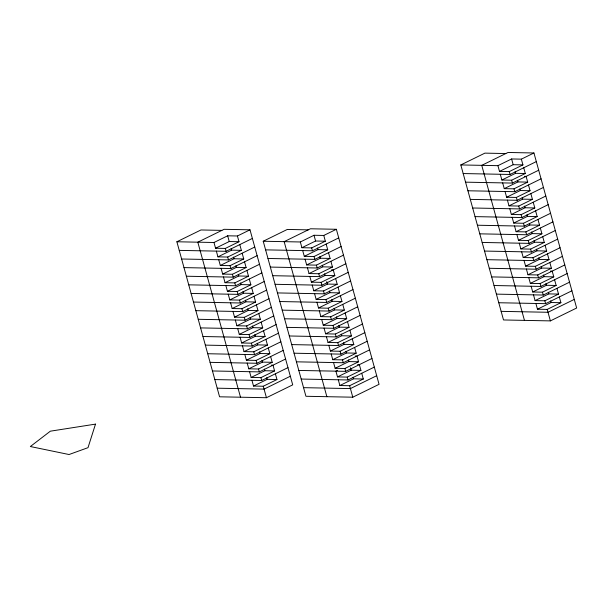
<?xml version="1.0" encoding="UTF-8"?>
<svg xmlns="http://www.w3.org/2000/svg" width="607" height="607" viewBox="0 0 607 607"><rect width="100%" height="100%" fill="white"/><g stroke="black" fill="none" stroke-linecap="round" stroke-linejoin="round"><path stroke-width="0.91" d="M240.516 397.213L197.814 242.178L224.082 229.309L250.008 229.818L292.711 384.853L266.443 397.722L219.575 396.803L176.872 241.768L200.955 229.97L221.889 230.379M176.872 241.768L213.983 242.497L227.663 235.797L237.42 235.986L250.008 229.818M213.983 242.497L215.561 248.24L229.241 241.533L238.999 241.73L237.42 235.986M215.561 248.24L225.318 248.43L238.999 241.73M179.247 250.38L226.108 251.306L252.375 238.43M216.35 251.108L217.936 256.852L231.616 250.152L241.374 250.342L239.788 244.598M217.936 256.852L227.693 257.042L241.374 250.342M326.87 396.69L284.159 241.654L310.435 228.778L336.361 229.287L379.064 384.322L352.788 397.198L305.928 396.28L263.226 241.245L287.301 229.438L308.242 229.856M181.614 258.999L228.482 259.917L254.75 247.041M218.725 259.728L220.311 265.464L233.991 258.764L243.748 258.954L242.163 253.21M220.311 265.464L230.061 265.661L243.748 258.954M183.989 267.611L230.857 268.529L257.125 255.653M221.1 268.34L222.678 274.083L236.366 267.376L246.116 267.566L244.538 261.822M222.678 274.083L232.435 274.273L246.116 267.566M263.226 241.245L300.336 241.973L314.016 235.266L323.774 235.455L336.361 229.287M524.456 320.382L481.753 165.347L508.021 152.471L533.948 152.979L576.65 308.015L550.382 320.891L503.514 319.965L460.812 164.937L484.894 153.131L505.828 153.548M186.364 276.223L233.225 277.141L259.493 264.265M223.467 276.951L225.053 282.695L238.733 275.988L248.491 276.177L246.905 270.434M300.336 241.973L301.914 247.709L315.594 241.009L325.352 241.199L323.774 235.455M225.053 282.695L234.81 282.885L248.491 276.177M301.914 247.709L311.672 247.906L325.352 241.199M188.731 284.835L235.599 285.753L261.867 272.884M225.842 285.563L227.428 291.307L241.108 284.6L250.866 284.789L249.28 279.053M265.593 249.856L312.461 250.774L338.729 237.898M302.703 250.585L304.289 256.329L317.969 249.621L327.727 249.811L326.141 244.067M227.428 291.307L237.178 291.497L250.866 284.789M460.812 164.937L497.922 165.665L511.602 158.958L521.36 159.148L533.948 152.979M304.289 256.329L314.039 256.518L327.727 249.811M191.106 293.447L237.974 294.365L264.242 281.496M228.217 294.175L229.795 299.919L243.483 293.211L253.233 293.409L251.655 287.665M267.968 258.468L314.836 259.386L341.104 246.518M305.078 259.197L306.656 264.94L320.344 258.233L330.094 258.423L328.516 252.687M497.922 165.665L499.5 171.402L513.188 164.702L522.938 164.892L521.36 159.148M229.795 299.919L239.553 300.108L253.233 293.409M306.656 264.94L316.414 265.13L330.094 258.423M193.481 302.058L240.342 302.984L266.617 290.108M499.5 171.402L509.258 171.599L522.938 164.892M230.584 302.787L232.17 308.531L245.85 301.823L255.608 302.02L254.022 296.277M270.343 267.08L317.203 267.998L343.479 255.13M463.187 173.549L510.047 174.467L536.322 161.591M307.453 267.808L309.031 273.552L322.712 266.845L332.469 267.042L330.891 261.298M500.297 174.277L501.875 180.021L515.555 173.314L525.313 173.503L523.735 167.76M232.17 308.531L241.927 308.72L255.608 302.02M309.031 273.552L318.789 273.742L332.469 267.042M195.849 310.67L242.717 311.596L268.984 298.72M501.875 180.021L511.633 180.211L525.313 173.503M232.959 311.406L234.545 317.142L248.225 310.443L257.983 310.632L256.397 304.889M272.71 275.692L319.578 276.617L345.846 263.742M465.554 182.161L512.422 183.079L538.69 170.21M309.82 276.42L311.406 282.164L325.086 275.457L334.844 275.654L333.258 269.91L331.49 269.872M502.664 182.889L504.25 188.633L517.93 181.925L527.688 182.115L526.102 176.379L524.327 176.341M234.545 317.142L244.295 317.34L257.983 310.632M311.406 282.164L321.156 282.354L334.844 275.654M198.223 319.29L245.091 320.208L271.359 307.332M504.25 188.633L514 188.823L527.688 182.115M235.334 320.018L236.912 325.754L250.6 319.054L260.35 319.244L258.772 313.5M275.085 284.304L321.953 285.229L348.221 272.353M467.929 190.773L514.797 191.691L541.065 178.822M312.195 285.032L313.773 290.776L327.461 284.076L337.211 284.266L335.633 278.522M505.039 191.501L506.617 197.245L520.305 190.537L530.055 190.727L528.477 184.991M236.912 325.754L246.67 325.951L260.35 319.244M313.773 290.776L323.531 290.973L337.211 284.266M200.598 327.901L247.459 328.819L273.734 315.943M506.617 197.245L516.375 197.434L530.055 190.727M237.709 328.63L239.287 334.374L252.967 327.666L262.725 327.856L261.147 322.112M277.46 292.923L324.32 293.841L350.596 280.965M470.304 199.384L517.164 200.302L543.44 187.434M314.57 293.651L316.148 299.388L329.829 292.688L339.586 292.877L338.008 287.134M507.414 200.113L508.992 205.856L522.673 199.149L532.43 199.346L530.852 193.603M239.287 334.374L249.045 334.563L262.725 327.856M316.148 299.388L325.906 299.585L339.586 292.877M202.966 336.513L249.834 337.431L276.102 324.563M508.992 205.856L518.75 206.046L532.43 199.346M240.076 337.242L241.662 342.985L255.342 336.278L265.1 336.468L263.514 330.732M279.827 301.535L326.695 302.453L352.963 289.577M472.671 207.996L519.539 208.922L545.807 196.046M316.937 302.263L318.523 308.007L332.204 301.3L341.961 301.489L340.375 295.746M509.781 208.725L511.367 214.468L525.047 207.769L534.805 207.958L533.219 202.214M241.662 342.985L251.412 343.175L265.1 336.468M318.523 308.007L328.273 308.197L341.961 301.489M205.341 345.125L252.208 346.043L278.476 333.175M511.367 214.468L521.117 214.658L534.805 207.958M242.451 345.853L244.029 351.597L257.717 344.89L267.467 345.08L265.889 339.343M282.202 310.147L329.07 311.065L355.338 298.196M475.046 216.616L521.914 217.534L548.182 204.658M319.312 310.875L320.891 316.619L334.578 309.911L344.328 310.101L342.75 304.365M512.156 217.344L513.734 223.08L527.422 216.38L537.172 216.57L535.594 210.826M244.029 351.597L253.787 351.787L267.467 345.08M320.891 316.619L330.648 316.808L344.328 310.101M207.715 353.737L254.576 354.663L280.851 341.787M513.734 223.08L523.492 223.277L537.172 216.57M244.826 354.465L246.404 360.209L260.084 353.502L269.842 353.699L268.264 347.955M284.577 318.758L331.437 319.677L357.713 306.808M477.421 225.227L524.281 226.145L550.557 213.269M321.687 319.487L323.265 325.231L336.946 318.523L346.703 318.713L345.125 312.977M514.531 225.956L516.109 231.692L529.79 224.992L539.547 225.182L537.969 219.438M246.404 360.209L256.162 360.399L269.842 353.699M323.265 325.231L333.023 325.42L346.703 318.713M210.083 362.349L256.951 363.274L283.219 350.398M516.109 231.692L525.867 231.889L539.547 225.182M247.193 363.077L248.779 368.821L262.459 362.121L272.217 362.311L270.631 356.567M286.944 327.37L333.812 328.296L360.08 315.42M479.788 233.839L526.656 234.757L552.924 221.881M324.055 328.099L325.64 333.842L339.321 327.135L349.078 327.332L347.492 321.589M516.898 234.568L518.484 240.311L532.164 233.604L541.922 233.794L540.336 228.05M248.779 368.821L258.529 369.01L272.217 362.311M325.64 333.842L335.398 334.032L349.078 327.332M212.458 370.968L259.326 371.886L285.594 359.01M518.484 240.311L528.234 240.501L541.922 233.794M249.568 371.696L251.146 377.433L264.834 370.733L274.584 370.923L273.006 365.179L271.23 365.148M289.319 335.982L336.187 336.908L362.455 324.032M482.163 242.451L529.031 243.369L555.299 230.501M326.429 336.71L328.008 342.454L341.695 335.754L351.445 335.944L349.867 330.2M519.273 243.179L520.852 248.923L534.539 242.216L544.289 242.405L542.711 236.669M251.146 377.433L260.904 377.63L274.584 370.923M328.008 342.454L337.765 342.644L351.445 335.944M214.832 379.58L261.693 380.498L287.968 367.622M520.852 248.923L530.609 249.113L544.289 242.405M251.943 380.308L253.521 386.052L267.201 379.345L276.959 379.534L275.381 373.791M291.694 344.601L338.554 345.52L364.83 332.644M484.538 251.063L531.398 251.981L557.674 239.112M328.804 345.33L330.383 351.066L344.063 344.366L353.82 344.556L352.242 338.812M521.648 251.791L523.226 257.535L536.907 250.828L546.664 251.025L545.086 245.281M253.521 386.052L263.279 386.242L276.959 379.534M330.383 351.066L340.14 351.263L353.82 344.556M290.336 376.241L264.068 389.11L217.2 388.192M523.226 257.535L532.984 257.725L546.664 251.025M294.061 353.213L340.929 354.131L367.197 341.255M486.905 259.675L533.773 260.6L560.041 247.724M331.172 353.942L332.757 359.685L346.438 352.978L356.195 353.168L354.609 347.424M524.016 260.403L525.601 266.147L539.282 259.439L549.039 259.637L547.453 253.893M332.757 359.685L342.515 359.875L356.195 353.168M525.601 266.147L535.351 266.336L549.039 259.637M296.436 361.825L343.304 362.743L369.572 349.875M489.28 268.286L536.148 269.212L562.416 256.336M333.547 362.554L335.125 368.297L348.813 361.59L358.562 361.78L356.984 356.036L355.209 356.005M526.39 269.022L527.969 274.759L541.656 268.059L551.406 268.248L549.828 262.505M337.53 370.376L335.921 371.165L337.5 376.909L347.257 377.099L360.937 370.391L359.359 364.655L357.584 364.617M335.125 368.297L344.882 368.487L358.562 361.78M527.969 274.759L537.726 274.956L551.406 268.248M298.811 370.437L345.671 371.355L371.947 358.487M491.655 276.906L538.515 277.824L564.791 264.948M337.5 376.909L351.18 370.202L360.937 370.391M528.765 277.634L530.343 283.37L544.024 276.671L553.781 276.86L552.203 271.117L550.428 271.086M530.343 283.37L540.101 283.568L553.781 276.86M301.178 379.049L348.046 379.967L374.314 367.098M494.022 285.518L540.89 286.436L567.158 273.56M338.289 379.777L339.874 385.521L353.555 378.814L363.312 379.011L361.726 373.267M531.133 286.246L532.718 291.99L546.399 285.282L556.156 285.472L554.57 279.728M339.874 385.521L349.632 385.711L363.312 379.011M532.718 291.99L542.468 292.179L556.156 285.472M376.689 375.71L350.421 388.586L303.553 387.661M496.397 294.129L543.265 295.048L569.533 282.179M533.507 294.858L535.086 300.602L548.774 293.894L558.523 294.084L556.945 288.348M535.086 300.602L544.843 300.791L558.523 294.084M498.772 302.741L545.632 303.659L571.908 290.791M535.882 303.47L537.461 309.213L551.141 302.506L560.898 302.696L559.32 296.96M537.461 309.213L547.218 309.403L560.898 302.696M574.275 299.403L548.007 312.279L501.139 311.353M511.602 158.958L513.188 164.702M515.108 171.675L515.555 173.314M517.475 180.287L517.93 181.925M519.85 188.898L520.305 190.537M522.225 197.51L522.673 199.149M524.592 206.122L525.047 207.769M526.967 214.734L527.422 216.38M529.342 223.353L529.79 224.992M531.709 231.965L532.164 233.604M534.084 240.577L534.539 242.216M536.459 249.189L536.907 250.828M538.826 257.8L539.282 259.439M541.201 266.412L541.656 268.059M543.576 275.032L544.024 276.671M545.943 283.644L546.399 285.282M548.318 292.255L548.774 293.894M550.693 300.867L551.141 302.506M509.258 171.599L510.047 174.467M511.633 180.211L512.422 183.079M514 188.823L514.797 191.691M516.375 197.434L517.164 200.302M518.75 206.046L519.539 208.922M521.117 214.658L521.914 217.534M523.492 223.277L524.281 226.145M525.867 231.889L526.656 234.757M528.234 240.501L529.031 243.369M530.609 249.113L531.398 251.981M532.984 257.725L533.773 260.6M535.351 266.336L536.148 269.212M537.726 274.956L538.515 277.824M540.101 283.568L540.89 286.436M542.468 292.179L543.265 295.048M544.843 300.791L545.632 303.659M547.218 309.403L550.382 320.891M314.016 235.266L315.594 241.009M317.514 247.982L317.969 249.621M319.889 256.594L320.344 258.233M322.264 265.206L322.712 266.845M324.631 273.818L325.086 275.457M326.778 281.61L327.461 284.076M329.381 291.049L329.829 292.688M331.748 299.661L332.204 301.3M334.123 308.273L334.578 309.911M336.498 316.884L336.946 318.523M338.873 325.496L339.321 327.135M341.24 334.108L341.695 335.754M343.615 342.72L344.063 344.366M345.99 351.339L346.438 352.978M348.357 359.951L348.813 361.59M350.505 367.743L351.18 370.202M353.107 377.175L353.555 378.814M311.672 247.906L312.461 250.774M314.039 256.518L314.836 259.386M316.414 265.13L317.203 267.998M318.789 273.742L319.578 276.617M321.156 282.354L321.953 285.229M323.531 290.973L324.32 293.841M325.906 299.585L326.695 302.453M328.273 308.197L329.07 311.065M330.648 316.808L331.437 319.677M333.023 325.42L333.812 328.296M335.398 334.032L336.187 336.908M337.765 342.644L338.554 345.52M340.14 351.263L340.929 354.131M342.515 359.875L343.304 362.743M344.882 368.487L345.671 371.355M347.257 377.099L348.046 379.967M349.632 385.711L352.788 397.198M227.663 235.797L229.241 241.533M231.168 248.506L231.616 250.152M233.536 257.118L233.991 258.764M235.911 265.737L236.366 267.376M238.285 274.349L238.733 275.988M240.653 282.961L241.108 284.6M243.028 291.572L243.483 293.211M245.403 300.184L245.85 301.823M247.77 308.796L248.225 310.443M250.145 317.415L250.6 319.054M252.52 326.027L252.967 327.666M254.887 334.639L255.342 336.278M257.262 343.251L257.717 344.89M259.637 351.863L260.084 353.502M262.004 360.475L262.459 362.121M264.379 369.086L264.834 370.733M266.754 377.706L267.201 379.345M225.318 248.43L226.108 251.306M227.693 257.042L228.482 259.917M230.061 265.661L230.857 268.529M232.435 274.273L233.225 277.141M234.81 282.885L235.599 285.753M237.178 291.497L237.974 294.365M239.553 300.108L240.342 302.984M241.927 308.72L242.717 311.596M244.295 317.34L245.091 320.208M246.67 325.951L247.459 328.819M249.045 334.563L249.834 337.431M251.412 343.175L252.208 346.043M253.787 351.787L254.576 354.663M256.162 360.399L256.951 363.274M258.529 369.01L259.326 371.886M260.904 377.63L261.693 380.498M263.279 386.242L266.443 397.722M95.496 424.118L88.007 447.67L69.046 454.529L30.35 446.532L50.351 431.182L95.496 424.118"/></g></svg>
